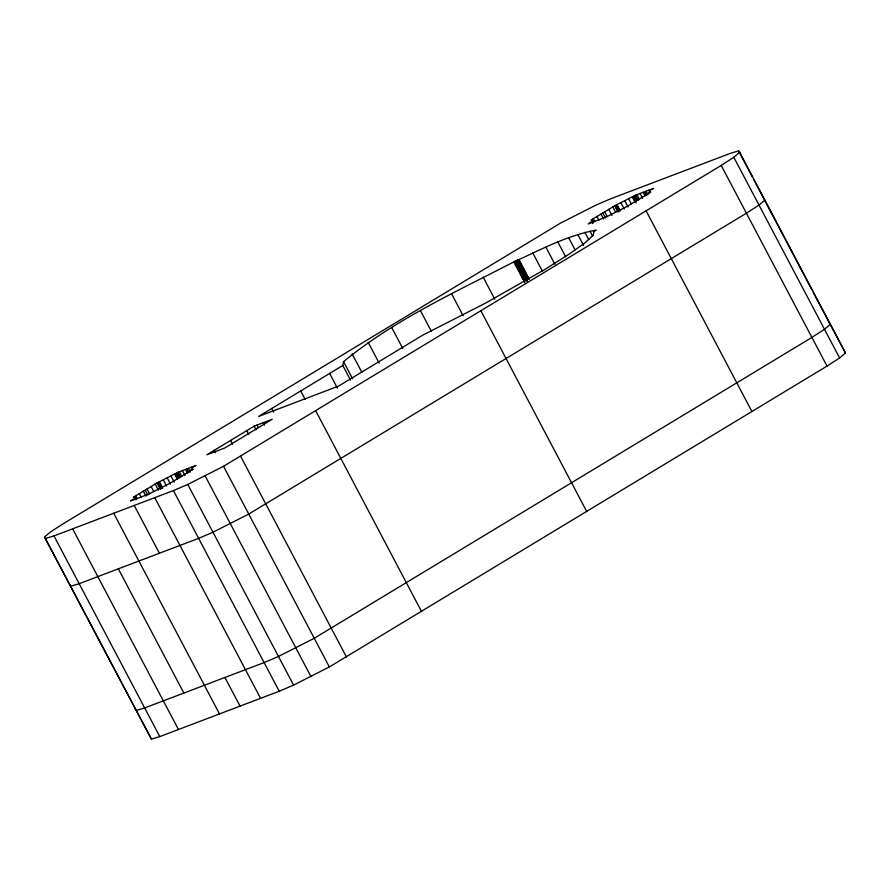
<?xml version="1.0" encoding="UTF-8"?>
<svg xmlns="http://www.w3.org/2000/svg" width="890" height="890" viewBox="0 0 890 890"><rect width="100%" height="100%" fill="white"/><g stroke="black" fill="none" stroke-linecap="round" stroke-linejoin="round"><path stroke-width="1.33" d="M342.806 365.467L343.551 361.629C394.515 319.777 455.569 292.065 513.819 261.905C540.475 249.879 567.219 235.294 596.144 230.143L593.93 231.478L593.185 235.316L584.63 243.104L568.499 254.551L544.991 269.381L485.239 303.29L422.928 335.041L338.734 386.026L258.612 416.453L342.806 365.467L350.56 380.164M593.463 219.196L591.416 221.922L588.245 223.846L606.301 216.982L627.161 206.391L650.801 192.073L648.387 192.996L650.434 190.26L653.594 188.346L635.527 195.21L614.678 205.79L591.038 220.108L593.463 219.196L594.754 221.643M135.825 496.32L133.778 499.056L130.608 500.97L148.674 494.117L169.523 483.526L193.174 469.197L190.76 470.12L192.796 467.384L195.956 465.47L177.9 472.334L157.041 482.925L133.4 497.243L135.825 496.32L137.116 498.767M44.5 537.004L50.385 532.031L62.979 523.899L560.644 223.045L596.422 204.878L610.774 198.748L730.223 153.392L738.589 150.888L739.69 152.312L845.5 352.996L839.615 357.969L827.021 366.101L329.356 666.955L293.578 685.122L279.226 691.241L159.777 736.609L151.4 739.112L44.5 537.004L151.4 739.112M45.601 538.428L53.979 535.925L173.428 490.568L187.779 484.449L223.546 466.282L721.212 165.429L733.805 157.285L739.69 152.312M764.888 200.094L759.003 205.067L746.41 213.211L248.744 514.064L212.966 532.22L198.615 538.35L79.165 583.707L70.788 586.21L69.687 584.786M254.162 426.143L206.881 454.79L224.936 447.926L272.229 419.29L254.162 426.143L256.098 429.826M829.28 322.903L830.381 324.327L824.496 329.3L811.903 337.432L314.237 638.286L278.459 656.453L264.108 662.583L144.669 707.939L136.292 710.443L135.191 709.019M845.5 352.996L813.071 292.154M738.589 150.888L752.161 176.62M753.452 179.068L811.769 289.695M733.805 157.285L839.615 357.969M721.212 165.429L827.021 366.101M649.077 190.06L650.368 192.518M645.973 191.239L647.909 194.921M644.56 191.784L646.496 195.455M643.147 192.318L645.083 195.989M640.044 193.497L642.625 198.392M646.129 210.897L751.939 411.569M636.94 194.676L639.532 199.571M635.527 195.21L638.119 200.105M635.037 195.511L637.618 200.406M633.947 196.167L636.539 201.062M632.868 196.823L636.094 202.953M632.367 197.124L634.959 202.019M628.674 198.915L631.266 203.81M624.869 200.817L628.095 206.947M620.986 202.82L624.224 208.939M617.104 204.878L620.33 210.997M616.726 205.023L619.306 209.918M615.891 205.334L619.117 211.464M615.057 205.646L618.294 211.776M614.678 205.79L617.905 211.92M612.832 206.914L615.413 211.809M608.771 209.373L611.997 215.502M604.699 211.842L607.28 216.737M602.853 212.955L605.434 217.861M601.006 214.078L603.587 218.973M596.945 216.537L598.881 220.208M592.885 218.996L594.175 221.443M592.195 220.253L593.485 222.7M591.427 221.065L592.718 223.523M590.048 231.255L592.629 236.15M584.897 232.312L588.768 239.666M577.777 234.47L583.595 245.495M568.666 237.741L575.129 249.99M557.874 242.024L565.628 256.721M545.87 247.142L554.915 264.286M532.821 252.983L542.511 271.361M518.914 259.468L529.25 279.071M518.47 259.646L528.805 279.249M517.468 260.014L527.803 279.616M516.478 260.392L527.459 281.229M516.033 260.57L527.014 281.396M515.677 260.781L526.012 280.383M514.921 261.237L525.256 280.839M514.164 261.693L524.499 281.296M513.819 261.905L524.8 282.731M483.137 277.113L494.762 299.162M480.956 310.922L586.766 511.594M451.497 293.655L463.123 315.705M420.514 310.743L431.494 331.57M391.745 327.576L402.725 348.402M368.238 342.405L379.218 363.231M352.106 353.842L361.796 372.22M343.551 361.629L352.596 378.784M329.645 373.433L337.399 388.129M315.783 410.935L421.593 611.619M300.709 390.955L305.226 399.532M271.762 408.488L273.697 412.159M263.195 422.717L264.486 425.164M256.988 425.075L258.278 427.523M246.775 430.627L248.711 434.298M240.701 456.403L346.51 657.087M230.521 440.461L232.457 444.143M223.546 466.282L329.356 666.955M214.268 450.307L215.558 452.765M205.19 475.983L310.999 676.667M191.439 467.194L192.73 469.642M188.335 468.374L190.271 472.045M186.922 468.908L188.858 472.579M185.509 469.442L187.456 473.113M182.406 470.621L184.998 475.516M187.779 484.449L293.578 685.122M179.302 471.8L181.894 476.695M177.9 472.334L180.481 477.24M177.399 472.635L179.991 477.53M176.32 473.291L178.901 478.197M175.23 473.947L177.811 478.853M174.74 474.248L177.321 479.154M171.047 476.039L174.273 482.169M167.231 477.952L170.457 484.071M173.428 490.568L279.226 691.241M163.359 479.944L166.586 486.074M159.466 482.002L162.703 488.132M159.088 482.146L162.314 488.265M158.253 482.458L161.49 488.588M157.419 482.781L160.656 488.899M157.041 482.925L160.278 489.044M155.194 484.038L158.431 490.168M151.133 486.507L153.714 491.402M154.76 497.655L260.57 698.339M147.061 488.966L149.654 493.861M145.215 490.079L147.796 494.985M143.368 491.202L145.949 496.097M139.307 493.661L141.243 497.332M134.557 497.377L135.847 499.835M134.234 505.453L159.421 553.235M224.914 677.457L240.033 706.126M113.698 513.252L219.507 713.925M118.359 568.821L183.863 693.054M72.646 528.838L178.445 729.522M53.979 535.925L159.777 736.609"/></g></svg>
